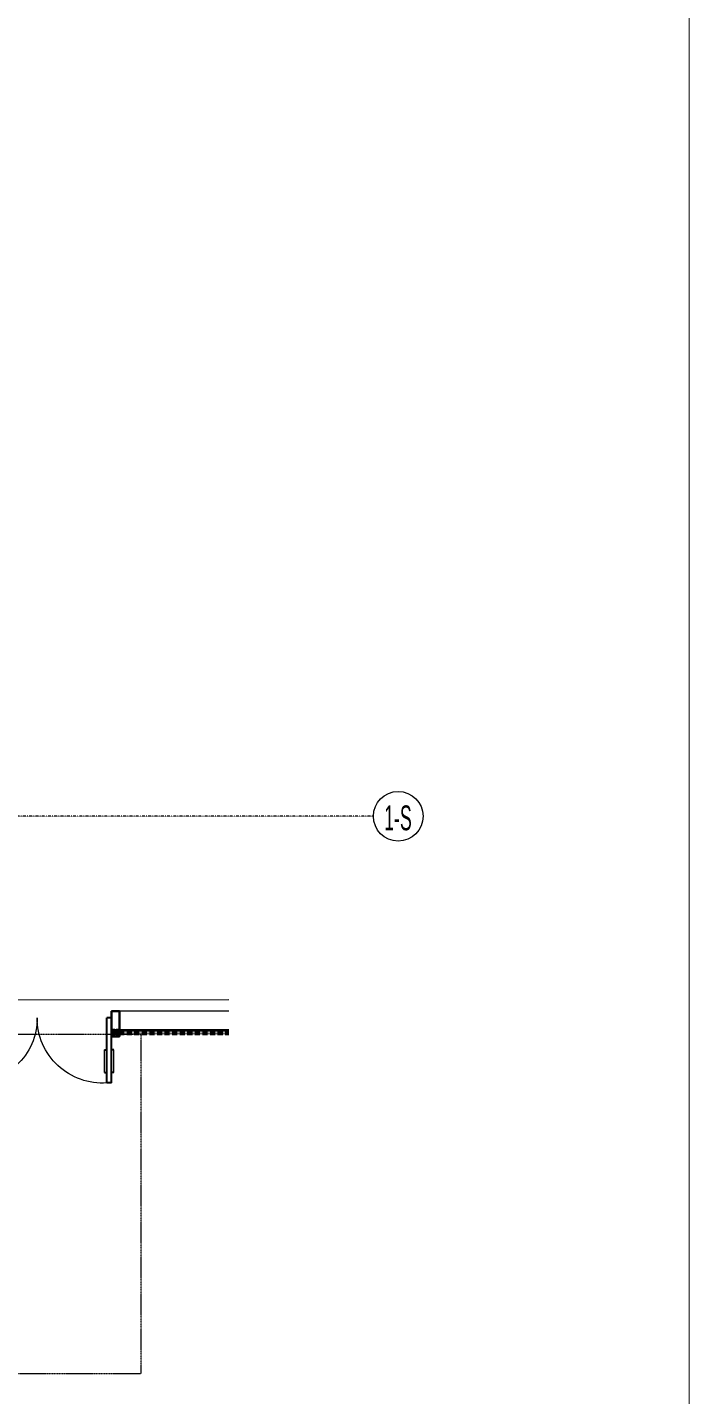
# Model space of a CAD drawing. Header units: millimetres. Extents: x 0 to 119933, y -45162 to 41221.
# Drawn here: x 46397 to 53070, y -37610 to -23835 of the extents above; entities that cross this region are included whole.
import ezdxf
from ezdxf.enums import TextEntityAlignment as Align

# ---------------------------------------------------------------- set-up
doc = ezdxf.new("R2010")
doc.units = ezdxf.units.MM
for name, pattern in [('CENTER', [2, 1.25, -0.25, 0.25, -0.25]), ('DASHDOT', [1, 0.5, -0.25, 0, -0.25]), ('HIDDEN', [0.375, 0.25, -0.125]), ('PX-GLAZ-F1$0$PX-GLAZ-F1$0$PX-GLAZ-F1$0$DASH', [0.35, 0.25, -0.1])]:
    doc.linetypes.add(name, pattern=pattern)
doc.layers.get('DEFPOINTS').update_dxf_attribs({"color": 166})
for name, color, linetype, lineweight in [('1', 3, 'Continuous', 15), ('_EDO-ALUMINIUM-SECTION', 90, 'Continuous', 30), ('_EDO-ALUMINIUM-VIEW', 94, 'Continuous', 18), ('_EDO-ANNO-TEXT', 7, 'Continuous', 0), ('_EDO-AXES-GRID', 12, 'DASHDOT', 9), ('_EDO-BYOTHERS-HATCH', 252, 'Continuous', 9), ('_EDO-CONCRETE-VIEW', 54, 'Continuous', 18), ('_EDO-GLASS-HIDDEN', 136, 'HIDDEN', 9), ('_EDO-GLASS-SECTION', 130, 'Continuous', 30), ('_EDO-GLASS-VIEW', 134, 'Continuous', 18), ('_EDO-SYMBOLS', 91, 'Continuous', 18)]:
    doc.layers.add(name, color=color, linetype=linetype, lineweight=lineweight)
doc.layers.add('AXIS_TEXT', color=4, linetype='Continuous')
doc.layers.add('TWES', color=2, linetype='Continuous')
doc.styles.add('Arial', font='arial.ttf')
doc.styles.add('COMPLEX', font='COMPLEX')

# ---------------------------------------------------------------- blocks, each defined once
blk = doc.blocks.new('PX-GLAZ-F1$0$PX-GLAZ-F1$0$$DorLib2D$00000011')
for p, q in [((-0.5333, 0.4576), (-0.5333, -0.009)), ((-0.5333, 0.4576), (-0.5, 0.4576)), ((-0.5, 0.4576), (-0.5, -0.009)), ((0.4834, 0.3962), (0.5001, 0.3962)), ((0.5001, 0.4709), (0.5001, 0.0042)), ((0.5334, 0.4709), (0.5001, 0.4709)), ((0.5334, 0.4709), (0.5334, 0.0042)), ((0.5501, 0.3962), (0.5334, 0.3962)), ((-0.55, 0.3829), (-0.5333, 0.3829)), ((-0.4833, 0.3829), (-0.5, 0.3829)), ((-0.55, 0.2213), (-0.5333, 0.2213)), ((-0.4833, 0.2213), (-0.5, 0.2213)), ((0.4834, 0.2346), (0.5001, 0.2346)), ((0.5501, 0.2346), (0.5334, 0.2346)), ((0.5334, 0.0042), (0.5001, 0.0042)), ((-0.5333, -0.009), (-0.5, -0.009))]:
    blk.add_line(p, q)
at = {"lineweight": 13}
for p, q in [((0.4834, 0.3962), (0.4834, 0.2346)), ((0.5501, 0.3962), (0.5501, 0.2346)), ((-0.55, 0.3829), (-0.55, 0.2213)), ((-0.4833, 0.3829), (-0.4833, 0.2213))]:
    blk.add_line(p, q, dxfattribs=at)
for centre, radius, start, end in [((-0.4495, 0.0109, 0.0012), 0.4496, 359.14966, 96.44547), ((0.4685, 0.0035), 0.4685, 86.13105, 179.90772)]:
    blk.add_arc(centre, radius, start, end, dxfattribs=at)
blk = doc.blocks.new('_AXISO')
at = {"layer": '_EDO-SYMBOLS', "linetype": 'ByBlock'}
blk.add_circle((0, 0), 0.5, dxfattribs=at)
at = {"layer": '_EDO-ANNO-TEXT', "style": 'COMPLEX', "width": 1.041667}
blk.add_attdef('A', text='', height=0.56, dxfattribs=at).set_placement((-0.25, -0.28), (0.25, -0.28), align=Align.FIT)
blk = doc.blocks.new('dw')
at = {"layer": 'TWES'}
h = blk.add_hatch(color=7, dxfattribs=at)
h.paths.add_polyline_path([(0, 1.5, 0.4142136), (-1.5, 0), (0, 0)])
h.paths.add_polyline_path([(1.5, 0), (0, 0), (0, -1.5, 0.4142136)])
at = {"layer": '1', "ltscale": 0.1}
for p, q in [((2.5, 0), (-2.5, 0)), ((0, 2.5), (0, -2.5))]:
    blk.add_line(p, q, dxfattribs=at)
blk.add_circle((0, 0), 1.5, dxfattribs=at)
blk = doc.blocks.new('*U422')
at = {"layer": '_EDO-BYOTHERS-HATCH'}
h = blk.add_hatch(color=256, dxfattribs=at)
h.dxf.hatch_style = 1
h.paths.add_polyline_path([(16, 8), (28, 8), (28, 36), (16, 36)])
h = blk.add_hatch(color=256, dxfattribs=at)
h.dxf.hatch_style = 1
h.paths.add_polyline_path([(16, -37), (28, -37), (28, -7), (16, -7)])
at = {"layer": '_EDO-ALUMINIUM-SECTION'}
blk.add_lwpolyline([(46, 8), (46, 40), (233, 40), (233, -40), (46, -40), (46, -7), (0, -7), (0, -40), (-20, -40), (-20, 40), (0, 40), (0, 8)], close=True, dxfattribs=at)
at = {"layer": '_EDO-BYOTHERS-HATCH', "elevation": 0}
for points in [[(28, 36), (16, 36), (16, 8), (28, 8)], [(28, -37), (16, -37), (16, -7), (28, -7)]]:
    blk.add_lwpolyline(points, close=True, dxfattribs=at)
at = {"layer": '_EDO-GLASS-HIDDEN'}
for p, q in [((0, 8), (0, 40)), ((6, 8), (6, 40)), ((8, 8), (8, 40)), ((16, 8), (16, 40)), ((28, 8), (28, 40)), ((0, -7), (0, -1142)), ((6, -7), (7, -1142)), ((8, -7), (8, -1142)), ((16, -7), (16, -1142)), ((28, -7), (28, -1142))]:
    blk.add_line(p, q, dxfattribs=at)
at = {"layer": '_EDO-GLASS-HIDDEN', "const_width": 1.52, "elevation": 0}
for points in [[(7, 40), (7, 8)], [(7, -1142), (7, -7)]]:
    blk.add_lwpolyline(points, dxfattribs=at)
at = {"layer": '_EDO-GLASS-SECTION'}
for p, q in [((0, 8), (39, 8)), ((0, 1, 0), (0, -2, 0)), ((39, 8), (39, 40)), ((-3, 0, 0), (1, 0, 0)), ((0, -7), (39, -7)), ((39, -7), (39, -1142))]:
    blk.add_line(p, q, dxfattribs=at)
at = {"layer": '_EDO-GLASS-SECTION', "rotation": 270}
blk.add_blockref('dw', (0, 0, 0), dxfattribs=at)

msp = doc.modelspace()

# ---------------------------------------------------------------- linework, layer by layer
at = {"layer": '_EDO-ALUMINIUM-VIEW'}
for points in [[(48427.43, -33747.58), (47245.41, -33747.58)], [(48427.43, -33934.58), (47245.41, -33934.58)]]:
    msp.add_lwpolyline(points, dxfattribs=at)
at = {"layer": '_EDO-AXES-GRID'}
msp.add_line((49883.54, -31782.94), (30816.89, -31782.94), dxfattribs=at)
at = {"layer": '_EDO-CONCRETE-VIEW'}
msp.add_lwpolyline([(30816.89, -33630.68), (48427.43, -33630.63)], dxfattribs=at)
at = {"layer": '_EDO-GLASS-VIEW', "linetype": 'PX-GLAZ-F1$0$PX-GLAZ-F1$0$PX-GLAZ-F1$0$DASH', "ltscale": 3, "extrusion": (-4.9979e-07, 3.03954e-07, 1), "elevation": 5.17}
msp.add_lwpolyline([(47545.37, -33980.58), (32547.01, -33980.59), (32547.01, -37396.58), (47545.37, -37396.58)], close=True, dxfattribs=at)
at = {"layer": 'DEFPOINTS', "color": 2, "linetype": 'CENTER', "ltscale": 100, "const_width": 10}
msp.add_lwpolyline([(53065.07, -2513.56), (53065.07, -45157.12)], dxfattribs=at)

# ---------------------------------------------------------------- block references
at = {"extrusion": (-3.47431e-05, -0.002703, -0.999996), "xscale": 1406.118902404949, "yscale": 1406.118902404949, "zscale": 1406.118902404949, "rotation": 180.0015337525344}
msp.add_blockref('PX-GLAZ-F1$0$PX-GLAZ-F1$0$$DorLib2D$00000011', (-46495.34, -33807.51, 89.87), dxfattribs=at)
at = {"layer": '_EDO-ALUMINIUM-SECTION', "extrusion": (-1.20111e-09, -1.27013e-11, 1), "rotation": 90.000077575037}
msp.add_blockref('*U422', (47285.39, -33980.71), dxfattribs=at)
at = {"layer": '_EDO-SYMBOLS'}
ref = msp.add_blockref('_AXISO', (50133.54, -31782.94), dxfattribs=dict(at, xscale=500, yscale=500, zscale=500))
ref.add_attrib('A', '1-S', dxfattribs={"layer": 'AXIS_TEXT', "color": 0, "linetype": 'ByBlock', "height": 250, "style": 'Arial', "width": 0.511347}).set_placement((49992.12, -31924.36), (50270.03, -31924.36), align=Align.FIT)

doc.saveas('drawing.dxf')
